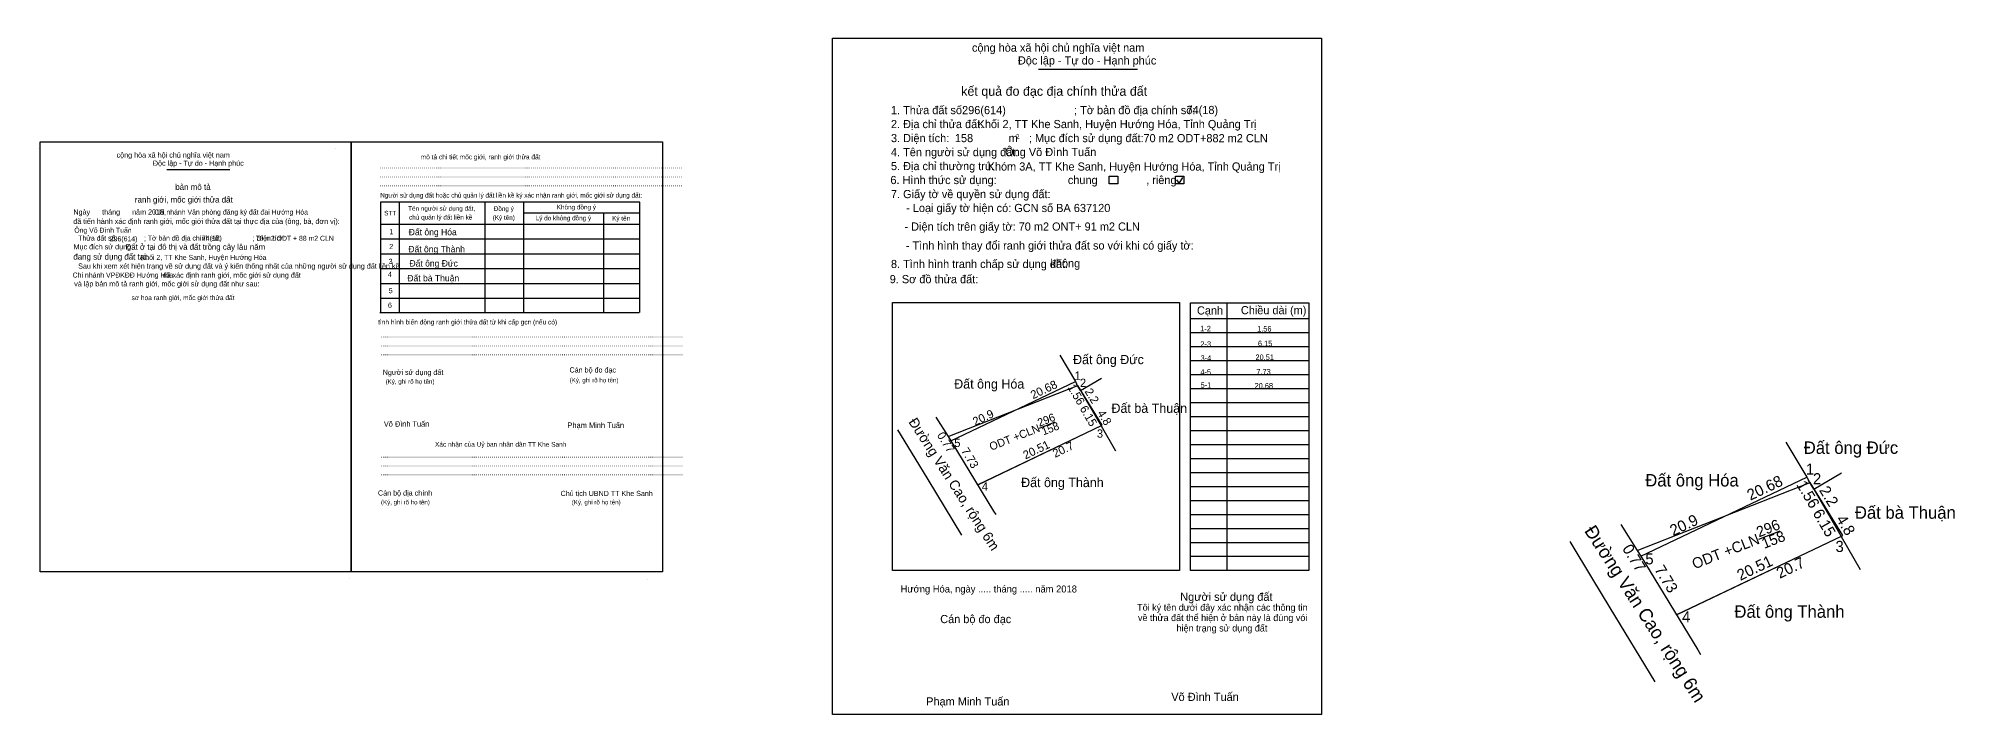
# Model space of a CAD drawing. Extents: x 551114 to 552515, y 1839186 to 1839361.
# Drawn here: x 551113.6 to 551329.1, y 1839197.9 to 1839274.2 of the extents above; entities that cross this region are included whole.
import ezdxf

# ---------------------------------------------------------------- set-up
doc = ezdxf.new("R2010")
doc.units = 0
for name, color, linetype in [('Level 1', 7, 'Continuous'), ('Level 13', 7, 'Continuous'), ('Level 17', 7, 'Continuous'), ('Level 2', 7, 'Continuous'), ('Level 25', 7, 'Continuous'), ('Level 4', 7, 'Continuous'), ('Level 55', 7, 'Continuous'), ('Level 6', 7, 'Continuous'), ('Level 63', 7, 'Continuous'), ('Level 7', 7, 'Continuous')]:
    doc.layers.add(name, color=color, linetype=linetype)

msp = doc.modelspace()

# ---------------------------------------------------------------- linework, layer by layer
at = {"layer": 'Level 13'}
for p, q in [((551228.48, 1839238.51), (551230.24, 1839235.55)), ((551216.24, 1839228.88), (551230.24, 1839235.55)), ((551230.24, 1839235.55), (551230.38, 1839235.31)), ((551230.83, 1839234.54), (551230.38, 1839235.31)), ((551230.83, 1839234.54), (551232.87, 1839231.01)), ((551214.55, 1839231.56), (551215.94, 1839229.37)), ((551215.94, 1839229.37), (551216.24, 1839228.88)), ((551233.14, 1839230.55), (551219.26, 1839223.93)), ((551232.87, 1839231.01), (551233.14, 1839230.55)), ((551233.14, 1839230.55), (551234.75, 1839227.76)), ((551216.24, 1839228.88), (551221.05, 1839220.97)), ((551310.17, 1839228.74), (551312.51, 1839224.78)), ((551213.64, 1839224.51), (551217.42, 1839218.28)), ((551293.84, 1839215.89), (551312.51, 1839224.78)), ((551312.51, 1839224.78), (551312.7, 1839224.46)), ((551313.3, 1839223.44), (551312.7, 1839224.46)), ((551313.3, 1839223.44), (551316.02, 1839218.73)), ((551221.05, 1839220.97), (551221.28, 1839220.58)), ((551291.59, 1839219.47), (551293.44, 1839216.54)), ((551316.02, 1839218.73), (551316.38, 1839218.12)), ((551293.44, 1839216.54), (551293.84, 1839215.89)), ((551316.38, 1839218.12), (551297.87, 1839209.29)), ((551316.38, 1839218.12), (551318.52, 1839214.4)), ((551293.84, 1839215.89), (551300.26, 1839205.34)), ((551290.37, 1839210.07), (551295.41, 1839201.76)), ((551300.26, 1839205.34), (551300.57, 1839204.83))]:
    msp.add_line(p, q, dxfattribs=at)
for points in [[(551230.83, 1839234.54), (551233.17, 1839235.92)], [(551210.25, 1839230.11), (551212.17, 1839226.94), (551213.64, 1839224.51)], [(551226.2, 1839230.32), (551227.98, 1839231.02)], [(551313.3, 1839223.44), (551316.42, 1839225.28)], [(551307.13, 1839217.81), (551309.5, 1839218.75)], [(551285.86, 1839217.53), (551288.42, 1839213.31), (551290.37, 1839210.07)]]:
    msp.add_lwpolyline(points, dxfattribs=at)
at = {"layer": 'Level 55'}
for p, q in [((551215.94, 1839229.37), (551230.52, 1839235.1)), ((551233.27, 1839230.63), (551230.52, 1839235.1)), ((551219.26, 1839223.93), (551233.27, 1839230.63)), ((551293.44, 1839216.54), (551312.89, 1839224.19)), ((551316.55, 1839218.22), (551312.89, 1839224.19)), ((551297.87, 1839209.29), (551316.55, 1839218.22))]:
    msp.add_line(p, q, dxfattribs=at)
at = {"layer": 'Level 7'}
for p, q in [((551202.92, 1839274.19), (551202.92, 1839274.19)), ((551226.09, 1839270.7), (551237.22, 1839270.7)), ((551113.6, 1839261.8), (551113.6, 1839261.8)), ((551147.06, 1839261.73), (551147.06, 1839261.73)), ((551128.07, 1839259.44), (551135.15, 1839259.44)), ((551241.61, 1839258.26), (551241.92, 1839257.85)), ((551241.92, 1839257.85), (551242.31, 1839258.54)), ((551154.17, 1839255.75), (551154.17, 1839243.32)), ((551163.82, 1839255.7), (551163.82, 1839243.32)), ((551168.18, 1839255.7), (551168.18, 1839243.32)), ((551152.07, 1839253.28), (551181.24, 1839253.28)), ((551168.18, 1839254.55), (551181.24, 1839254.55)), ((551177.15, 1839254.55), (551177.15, 1839243.32)), ((551152.07, 1839251.61), (551181.24, 1839251.61)), ((551152.07, 1839249.94), (551181.24, 1839249.94)), ((551152.07, 1839248.27), (551181.24, 1839248.27)), ((551152.07, 1839246.6), (551181.24, 1839246.6)), ((551152.07, 1839244.93), (551181.24, 1839244.93)), ((551247.27, 1839244.4), (551247.27, 1839214.3)), ((551152.02, 1839243.32), (551181.18, 1839243.32)), ((551243.2, 1839242.64), (551256.51, 1839242.64)), ((551243.2, 1839241.07), (551256.51, 1839241.07)), ((551243.2, 1839239.5), (551256.51, 1839239.5)), ((551243.2, 1839237.92), (551256.51, 1839237.92)), ((551243.2, 1839236.35), (551256.51, 1839236.35)), ((551243.2, 1839234.77), (551256.51, 1839234.77)), ((551243.2, 1839233.2), (551256.51, 1839233.2)), ((551243.2, 1839231.62), (551256.51, 1839231.62)), ((551243.2, 1839230.05), (551256.51, 1839230.05)), ((551243.2, 1839228.47), (551256.51, 1839228.47)), ((551243.2, 1839226.9), (551256.51, 1839226.9)), ((551243.2, 1839225.32), (551256.51, 1839225.32)), ((551243.2, 1839223.75), (551256.51, 1839223.75)), ((551243.2, 1839222.17), (551256.51, 1839222.17)), ((551243.2, 1839220.6), (551256.51, 1839220.6)), ((551243.2, 1839219.03), (551256.51, 1839219.03)), ((551243.2, 1839217.45), (551256.51, 1839217.45)), ((551243.2, 1839215.88), (551256.51, 1839215.88)), ((551148.6, 1839213.39), (551148.6, 1839213.39)), ((551182.06, 1839213.32), (551182.06, 1839213.32)), ((551257.94, 1839198.08), (551257.94, 1839198.08))]:
    msp.add_line(p, q, dxfattribs=at)
for points in [[(551202.92, 1839274.19), (551257.94, 1839274.19), (551257.94, 1839198.08), (551202.92, 1839198.08)], [(551113.79, 1839262.54), (551148.79, 1839262.54), (551148.79, 1839214.13), (551113.79, 1839214.13)], [(551148.79, 1839262.54), (551183.79, 1839262.54), (551183.79, 1839214.13), (551148.79, 1839214.13)], [(551148.79, 1839262.54), (551183.79, 1839262.54), (551183.79, 1839214.13), (551148.79, 1839214.13)], [(551234.05, 1839258.67), (551235, 1839258.67), (551235, 1839257.79), (551234.05, 1839257.79)], [(551241.49, 1839258.67), (551242.43, 1839258.67), (551242.43, 1839257.79), (551241.49, 1839257.79)], [(551209.66, 1839244.46), (551241.94, 1839244.46), (551241.94, 1839214.3), (551209.66, 1839214.3)], [(551243.2, 1839244.4), (551256.51, 1839244.4), (551256.51, 1839214.3), (551243.2, 1839214.3)]]:
    msp.add_lwpolyline(points, close=True, dxfattribs=at)
msp.add_lwpolyline([(551181.24, 1839243.32), (551181.24, 1839255.75), (551152.07, 1839255.75), (551152.07, 1839243.32)], dxfattribs=at)

# ---------------------------------------------------------------- texts
at = {"layer": 'Level 1'}
for s, height, p in [('Hướng Hóa, ngày ..... tháng ..... năm 2018', 0.7875, (551210.58, 1839211.81)), ('Phạm Minh Tuấn', 0.92, (551213.46, 1839199.09)), ('Võ Đình Tuấn', 0.92, (551241.03, 1839199.6))]:
    msp.add_text(s, height=height, dxfattribs=at).set_placement(p)
at = {"layer": 'Level 13'}
for s, height, p in [('Đất ông Đức', 1.0499, (551229.98, 1839237.51)), ('Đất ông Hóa', 1.0499, (551216.61, 1839234.76)), ('1', 0.937, (551230.16, 1839235.75)), ('2', 0.937, (551230.76, 1839234.94)), ('Đất bà Thuận', 1.0499, (551234.3, 1839232.03)), ('3', 0.937, (551232.66, 1839229.23)), ('5', 0.937, (551216.62, 1839228.18)), ('Đất ông Đức', 1.4, (551312.17, 1839227.41)), ('Đất ông Hóa', 1.4, (551294.34, 1839223.74)), ('1', 1.25, (551312.41, 1839225.07)), ('2', 1.25, (551313.2, 1839223.99)), ('4', 0.937, (551219.72, 1839223.28)), ('Đất ông Thành', 1.0499, (551224.14, 1839223.67)), ('Đất bà Thuận', 1.4, (551317.92, 1839220.11)), ('3', 1.25, (551315.74, 1839216.37)), ('5', 1.25, (551294.35, 1839214.97)), ('Đất ông Thành', 1.4, (551304.37, 1839208.96)), ('4', 1.25, (551298.48, 1839208.44))]:
    msp.add_text(s, height=height, dxfattribs=at).set_placement(p)
for s, height, rotation, p in [('20.68', 0.937, 25.4622, (551225.48, 1839233.55)), ('1.56', 0.937, 300.5216, (551229.32, 1839234.91)), ('Đường Văn Cao, rộng 6m', 1.125, 302.7987, (551211.43, 1839231.01)), ('296', 0.9, 21.5611, (551226.2, 1839230.45)), ('6.15', 0.937, 300.0686, (551230.7, 1839232.51)), ('ODT +CLN', 0.9, 21.5611, (551220.78, 1839227.76)), ('158', 0.9, 21.5611, (551226.65, 1839229.48)), ('7.73', 0.937, 301.4085, (551217.36, 1839227.75)), ('20.51', 0.937, 25.503, (551224.63, 1839226.78)), ('20.68', 1.25, 25.4622, (551306.16, 1839222.13)), ('1.56', 1.25, 300.5216, (551311.29, 1839223.95)), ('6.15', 1.25, 300.0686, (551313.13, 1839220.75)), ('Đường Văn Cao, rộng 6m', 1.5, 302.7987, (551287.43, 1839218.75)), ('296', 1.2, 21.5611, (551307.13, 1839218)), ('158', 1.2, 21.5611, (551307.72, 1839216.71)), ('ODT +CLN', 1.2, 21.5611, (551299.89, 1839214.41)), ('7.73', 1.25, 301.4085, (551295.33, 1839214.4)), ('20.51', 1.25, 25.503, (551305.03, 1839213.11))]:
    msp.add_text(s, height=height, rotation=rotation, dxfattribs=at).set_placement(p)
at = {"layer": 'Level 17'}
for s, height, p in [('Võ Đình Tuấn', 0.62, (551152.46, 1839230.47)), ('Phạm Minh Tuấn', 0.625, (551173.12, 1839230.32))]:
    msp.add_text(s, height=height, dxfattribs=at).set_placement(p)
at = {"layer": 'Level 2'}
for s, height, p in [('158', 0.92, (551216.69, 1839262.5)), ('Đất ông Hóa', 0.72, (551155.26, 1839252.02)), ('Đất ông Đức', 0.7171, (551155.35, 1839248.5)), ('Đất bà Thuận', 0.72, (551155.1, 1839246.83))]:
    msp.add_text(s, height=height, dxfattribs=at).set_placement(p)
at = {"layer": 'Level 25'}
for s, height, p in [('Chi nhánh Văn phòng đăng ký đất đai Hướng Hóa', 0.5625, (551126.62, 1839254.35)), ('Đất ở tại đô thị và đất trồng cây lâu năm ', 0.66, (551123.42, 1839250.38)), ('Chi nhánh VPĐKĐĐ Hướng Hóa', 0.5625, (551117.46, 1839247.26))]:
    msp.add_text(s, height=height, dxfattribs=at).set_placement(p)
at = {"layer": 'Level 4'}
for s, height, p in [('70 m2 ODT + 88 m2 CLN', 0.56, (551138.04, 1839251.4)), ('Đất ông Thành', 0.72, (551155.21, 1839250.1))]:
    msp.add_text(s, height=height, dxfattribs=at).set_placement(p)
at = {"layer": 'Level 55'}
for s, height, rotation, p in [('2.2', 0.937, 301.511, (551231.25, 1839234.44)), ('20.9', 0.937, 25.4622, (551218.97, 1839230.56)), ('4.8', 0.937, 301.511, (551232.67, 1839232)), ('0.77', 0.937, 301.6075, (551214.64, 1839229.51)), ('20.7', 0.937, 25.503, (551227.96, 1839226.96)), ('2.2', 1.25, 301.511, (551313.86, 1839223.32)), ('20.9', 1.25, 25.4622, (551297.48, 1839218.14)), ('4.8', 1.25, 301.511, (551315.75, 1839220.07)), ('0.77', 1.25, 301.6075, (551291.71, 1839216.75)), ('20.7', 1.25, 25.503, (551309.47, 1839213.34))]:
    msp.add_text(s, height=height, rotation=rotation, dxfattribs=at).set_placement(p)
at = {"layer": 'Level 6'}
for s, height, p in [('Ông Võ Đình Tuấn', 0.92, (551222.34, 1839260.93)), ('70 m2 ODT+882 m2 CLN', 0.92, (551237.9, 1839262.49)), ('Ông Võ Đình Tuấn', 0.56, (551117.64, 1839252.31))]:
    msp.add_text(s, height=height, dxfattribs=at).set_placement(p)
at = {"layer": 'Level 63'}
for s, height, p in [('1-2', 0.625, (551244.28, 1839241.2)), ('2-3', 0.625, (551244.3, 1839239.46)), ('1.56', 0.62, (551250.69, 1839241.18)), ('6.15', 0.62, (551250.78, 1839239.53)), ('3-4', 0.625, (551244.32, 1839237.88)), ('20.51', 0.62, (551250.5, 1839237.98)), ('4-5', 0.62, (551244.3, 1839236.3)), ('7.73', 0.62, (551250.6, 1839236.34)), ('5-1', 0.62, (551244.33, 1839234.85)), ('20.68', 0.62, (551250.4, 1839234.77))]:
    msp.add_text(s, height=height, dxfattribs=at).set_placement(p)
at = {"layer": 'Level 7'}
for s, height, p in [('cộng hòa xã hội chủ nghĩa việt nam', 0.9184, (551218.61, 1839272.68)), ('Độc lập - Tự do - Hạnh phúc', 0.9184, (551223.78, 1839271.24)), ('kết quả đo đạc địa chính thửa đất', 1.0498, (551217.4, 1839267.72)), ('1. Thửa đất số:', 0.9184, (551209.5, 1839265.65)), ('296(614)', 0.92, (551217.5, 1839265.65)), ('; Tờ bản đồ địa chính số:', 0.9184, (551230.1, 1839265.65)), ('74(18)', 0.92, (551242.74, 1839265.66)), ('2. Địa chỉ thửa đất:', 0.9184, (551209.5, 1839264.08)), ('Khối 2, TT Khe Sanh, Huyện Hướng Hóa, Tỉnh Quảng Trị', 0.92, (551219.24, 1839264.08)), ('4. Tên người sử dụng đất:', 0.9184, (551209.5, 1839260.92)), ('3. Diện tích:', 0.9184, (551209.5, 1839262.5)), ('m', 0.918, (551222.74, 1839262.5)), ('2', 0.525, (551223.56, 1839262.87)), ('; Mục đích sử dụng đất:', 0.9184, (551225.02, 1839262.5)), ('cộng hòa xã hội chủ nghĩa việt nam', 0.5842, (551122.4, 1839260.76)), ('Độc lập - Tự do - Hạnh phúc', 0.5842, (551126.48, 1839259.84)), ('........................................................................................................................................................', 0.58416, (551151.96, 1839259.54)), ('mô tả chi tiết mốc giới, ranh giới thửa đất', 0.5341, (551156.61, 1839260.57)), ('5. Địa chỉ thường trú:', 0.9184, (551209.5, 1839259.35)), ('Khóm 3A, TT Khe Sanh, Huyện Hướng Hóa, Tỉnh Quảng Trị', 0.92, (551220.37, 1839259.3)), ('bản mô tả', 0.668, (551129, 1839257.12)), ('........................................................................................................................................................', 0.58416, (551151.96, 1839258.54)), ('........................................................................................................................................................', 0.58416, (551151.96, 1839257.54)), ('6. Hình thức sử dụng:', 0.9184, (551209.44, 1839257.78)), ('chung                , riêng', 0.9184, (551229.4, 1839257.78)), ('ranh giới, mốc giới thửa đất', 0.6677, (551124.46, 1839255.7)), ('Người sử dụng đất hoặc chủ quản lý đất liền kề ký xác nhận ranh giới, mốc giới sử dụng đất:', 0.5174, (551152.06, 1839256.26)), ('Tên người sử dụng đất,', 0.5174, (551155.19, 1839254.78)), ('Đồng ý', 0.517, (551164.82, 1839254.76)), ('Không đồng ý', 0.5174, (551171.91, 1839254.93)), ('7. Giấy tờ về quyền sử dụng đất:', 0.9184, (551209.5, 1839256.2)), ('     - Loại giấy tờ hiện có: GCN số BA 637120', 0.92, (551209.5, 1839254.63)), (' đã tiến hành xác định ranh giới, mốc giới thửa đất tại thực địa của (ông, bà, đơn vị):', 0.585, (551117.3, 1839253.3)), ('Ngày      tháng      năm 2018,', 0.585, (551117.54, 1839254.34)), ('STT', 0.517, (551152.5, 1839254.25)), ('chủ quản lý đất liền kề', 0.5174, (551155.3, 1839253.79)), ('(Ký tên)', 0.517, (551164.7, 1839253.75)), ('Lý do không đồng ý', 0.5174, (551169.54, 1839253.7)), ('Ký tên', 0.517, (551178.14, 1839253.68)), ('- Diện tích trên giấy tờ: 70 m2 ONT+ 91 m2 CLN', 0.92, (551211.02, 1839252.54)), ('Mục đích sử dụng:', 0.585, (551117.56, 1839250.43)), ('Thửa đất số:              ; Tờ bản đồ địa chính số:                 ; Diện tích:  ', 0.56, (551118.09, 1839251.42)), ('296(614)', 0.56, (551121.65, 1839251.34)), ('74(18)', 0.56, (551132, 1839251.42)), ('2', 0.584, (551153.06, 1839250.46)), ('1', 0.584, (551153.08, 1839252.14)), ('     - Tình hình thay đổi ranh giới thửa đất so với khi có giấy tờ: ', 0.92, (551209.46, 1839250.41)), ('đang sử dụng đất tại:', 0.665, (551117.54, 1839249.27)), ('Sau khi xem xét hiện trạng về sử dụng đất và ý kiến thống nhất của những người sử dụng đất liền kề,', 0.5842, (551118.08, 1839248.26)), ('Khối 2, TT Khe Sanh, Huyện Hướng Hóa', 0.56, (551125.12, 1839249.25)), ('3', 0.584, (551153, 1839248.79)), ('8. Tình hình tranh chấp sử dụng đất: ', 0.9175, (551209.5, 1839248.33)), ('không', 0.918, (551227.44, 1839248.4)), (' và lập bản mô tả ranh giới, mốc giới sử dụng đất như sau:', 0.5843, (551117.41, 1839246.26)), ('đã xác định ranh giới, mốc giới sử dụng đất', 0.5825, (551127.58, 1839247.24)), ('4', 0.584, (551152.92, 1839247.33)), ('9. Sơ đồ thửa đất:', 0.9184, (551209.36, 1839246.62)), ('sơ họa ranh giới, mốc giới thửa đất', 0.5341, (551124.08, 1839244.72)), ('6', 0.584, (551152.92, 1839243.85)), ('5', 0.584, (551153, 1839245.5)), ('tình hình biến động ranh giới thửa đất từ khi cấp gcn (nếu có)', 0.5341, (551151.82, 1839241.98)), ('Cạnh', 0.918, (551243.92, 1839243.1)), ('Chiều dài (m)', 0.9184, (551248.86, 1839243.13)), ('........................................................................................................................................................', 0.58416, (551152.05, 1839240.52)), ('........................................................................................................................................................', 0.58416, (551152.05, 1839239.52)), ('........................................................................................................................................................', 0.58416, (551152.05, 1839238.52)), ('Người sử dụng đất', 0.5843, (551152.34, 1839236.3)), ('(Ký, ghi rõ họ tên)', 0.5008, (551152.66, 1839235.3)), ('Cán bộ đo đạc', 0.583, (551173.34, 1839236.57)), ('(Ký, ghi rõ họ tên)', 0.5008, (551173.36, 1839235.46)), ('Xác nhận của Uỷ ban nhân dân TT Khe Sanh', 0.53, (551158.22, 1839228.22)), ('........................................................................................................................................................', 0.58416, (551152.05, 1839227)), ('........................................................................................................................................................', 0.58416, (551152.05, 1839226)), ('........................................................................................................................................................', 0.58416, (551152.05, 1839225)), ('Cán bộ địa chính', 0.5843, (551151.8, 1839222.72)), ('Chủ tịch UBND TT Khe Sanh', 0.58, (551172.34, 1839222.67)), ('(Ký, ghi rõ họ tên)', 0.5008, (551152.14, 1839221.72)), ('(Ký, ghi rõ họ tên)', 0.5008, (551173.6, 1839221.72)), ('Tôi ký tên dưới đây xác nhận các thông tin', 0.7588, (551237.19, 1839209.75)), ('Người sử dụng đất', 0.9184, (551242.04, 1839210.87)), ('Cán bộ đo đạc', 0.9185, (551215.04, 1839208.36)), ('về thửa đất thể hiện ở bản này là đúng vói', 0.7588, (551237.28, 1839208.59)), ('hiện trạng sử dụng đất', 0.7588, (551241.62, 1839207.42)), ('.', 0.262, (551257.89, 1839197.94))]:
    msp.add_text(s, height=height, dxfattribs=at).set_placement(p)

doc.saveas('drawing.dxf')
